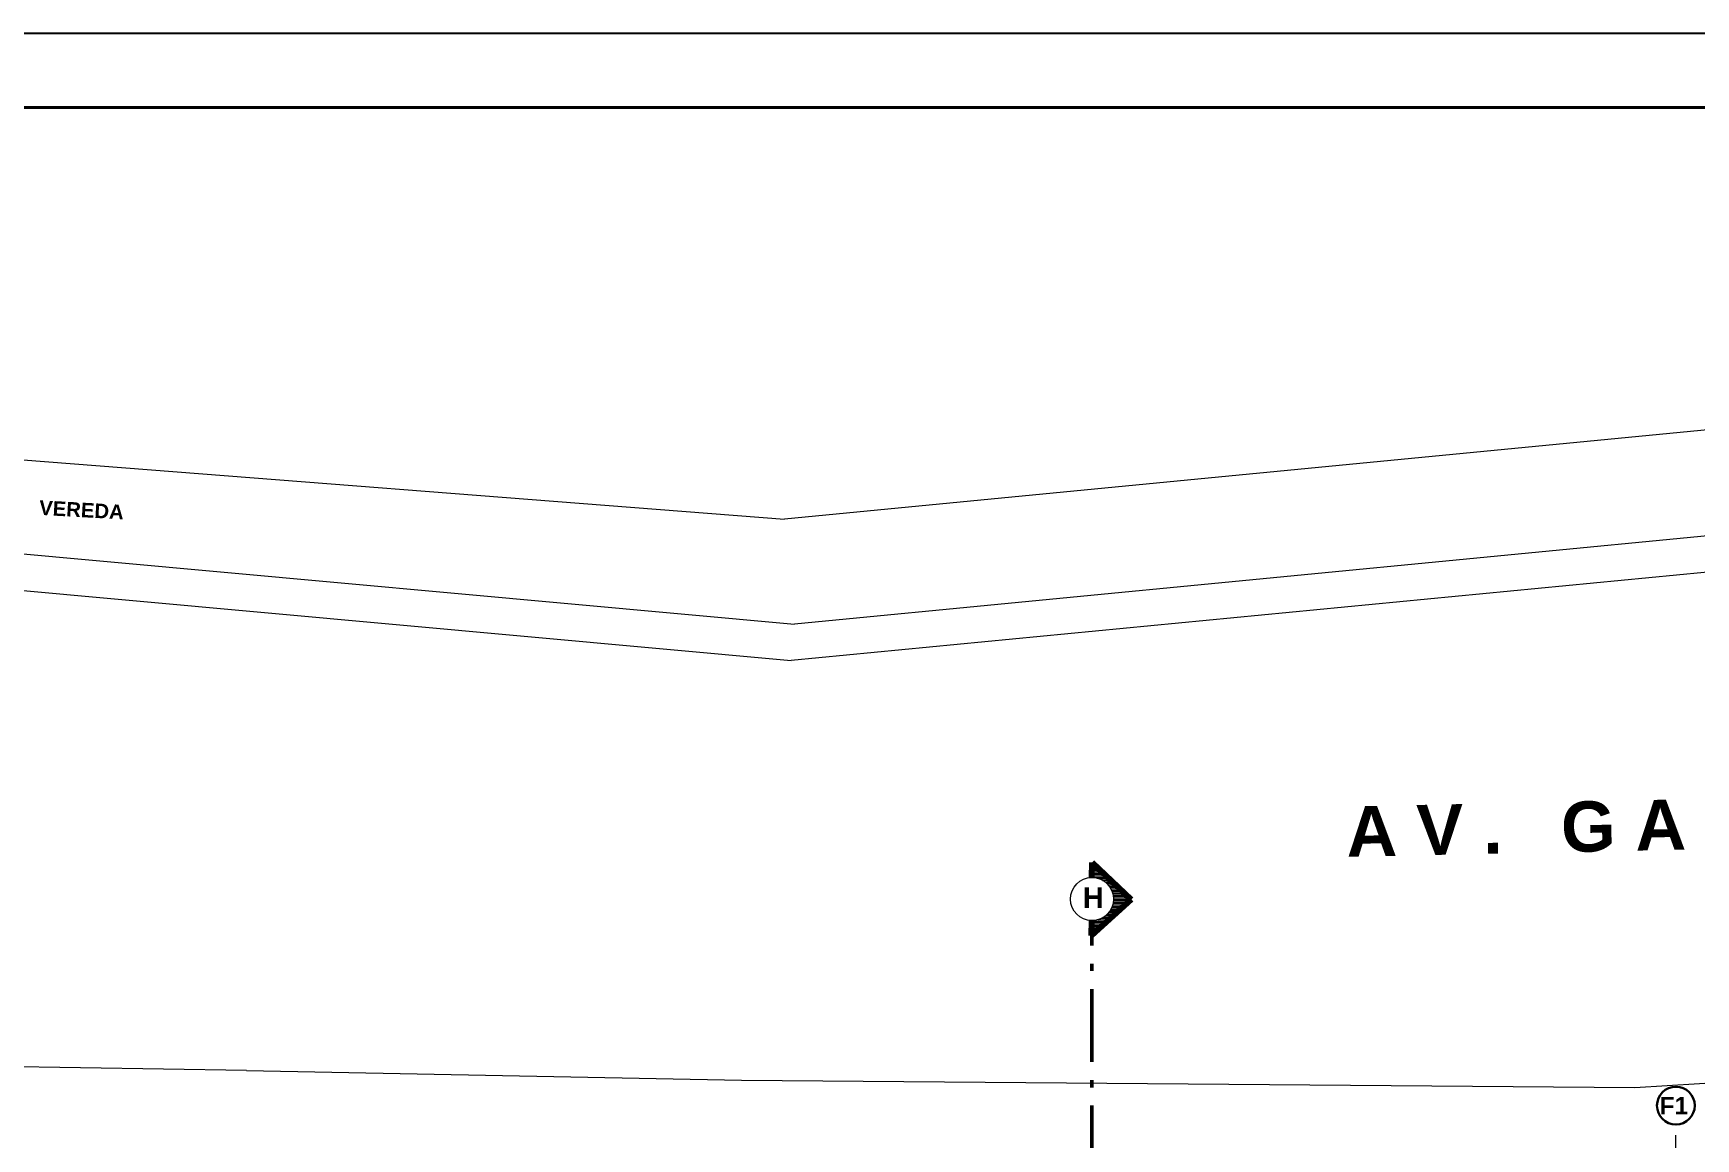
# Model space of a CAD drawing. Header units: metres. Extents: x 28 to 148, y 23 to 113.
# Drawn here: x 97.32 to 120.19, y 97.72 to 112.91 of the extents above; entities that cross this region are included whole.
import ezdxf
from ezdxf.enums import TextEntityAlignment as Align

# ---------------------------------------------------------------- set-up
doc = ezdxf.new("R2010")
doc.units = ezdxf.units.M
for name, pattern in [('1CORTE', [1.5, 1, -0.25, 0, -0.25]), ('ACAD_ISO04W100', [30, 24, -3, 0, -3]), ('Dot & Dashed', [0.670278, 0.352778, -0.176389, 0, -0.141111])]:
    doc.linetypes.add(name, pattern=pattern)
for name, color, linetype, lineweight in [('1', 7, 'Continuous', 5), ('AA. Proyeccion Corte', 10, '1CORTE', 50), ('CORTE_EJE', 31, 'ACAD_ISO04W100', 80), ('Cotas varias El', 253, 'Continuous', 13), ('GRAFO 4', 7, 'Continuous', 30), ('letras sr', 7, 'Continuous', 5), ('NOMBRES_Pen_No__7', 7, 'Continuous', 35), ('PISTA', 1, 'Continuous', 5), ('TEXTOS-SUBTITULO', 7, 'Continuous', 30)]:
    doc.layers.add(name, color=color, linetype=linetype, lineweight=lineweight)
doc.styles.add('GENERATED_STYLE_1', font='arialbd.ttf')
doc.styles.add('Santa Rosa 1 50', font='trebuc.ttf')
doc.styles.add('TURBO_BASS', font='swisseb.ttf')

msp = doc.modelspace()

# ---------------------------------------------------------------- hatches: boundary and pattern name
at = {"layer": '1', "lineweight": 5}
h = msp.add_hatch(dxfattribs=at)
h.set_pattern_fill('_USER,_O', scale=0.02, angle=360, pattern_type=0)
h.set_pattern_definition([(0.373563, (55.517655, -50.10348), (0.000130397, -0.019999575), [])])
h.paths.add_polyline_path([(112.179, 101.009, -0.414214), (111.881, 100.715), (111.88, 100.508), (112.425, 101.007), (111.886, 101.513), (111.885, 101.307, -0.414214)])
at = {"layer": '1', "lineweight": 5, "true_color": 0x939598}
h = msp.add_hatch(dxfattribs=at)
h.set_pattern_fill('_USER,_O', color=252, scale=0.02, angle=360, pattern_type=0)
h.set_pattern_definition([(0.373563, (55.517655, -50.10348), (0.000130397, -0.019999575), [])])
h.paths.add_polyline_path([(112.179, 101.009, -0.414214), (111.881, 100.715), (111.88, 100.508), (112.425, 101.007), (111.886, 101.513), (111.885, 101.307, -0.414214)])

# ---------------------------------------------------------------- linework, layer by layer
at = {"color": 7}
msp.add_lwpolyline([(27.712, 112.912), (147.712, 112.912), (147.712, 22.912), (27.712, 22.912), (27.712, 112.912)], dxfattribs=at)
at = {"color": 7, "lineweight": 40}
msp.add_lwpolyline([(28.982, 111.893), (146.982, 111.893), (146.982, 26.787), (28.982, 26.787)], close=True, dxfattribs=at)
at = {"layer": '1', "color": 7}
msp.add_circle((111.885, 101.011), 0.296, dxfattribs=at)
msp.add_circle((111.885, 101.011), 0.296, dxfattribs=at)
at = {"layer": 'AA. Proyeccion Corte', "color": 7}
msp.add_line((111.881, 93.973), (111.881, 100.715), dxfattribs=at)
at = {"layer": 'CORTE_EJE', "color": 7, "linetype": 'ACAD_ISO04W100', "ltscale": 0.8}
msp.add_lwpolyline([(111.885, 101.307), (111.886, 101.513), (112.425, 101.007), (111.88, 100.508), (111.881, 100.715)], dxfattribs=at)
msp.add_lwpolyline([(111.885, 101.307), (111.886, 101.513), (112.425, 101.007), (111.88, 100.508), (111.881, 100.715)], dxfattribs=at)
at = {"layer": 'Cotas varias El', "linetype": 'Dot & Dashed'}
msp.add_line((119.916, 96.644), (119.916, 97.912), dxfattribs=at)
at = {"layer": 'GRAFO 4', "linetype": 'Continuous'}
msp.add_circle((119.916, 98.172), 0.26, dxfattribs=at)
at = {"layer": 'PISTA', "color": 7}
for p, q in [((87.322, 107.817), (107.654, 106.231)), ((123.885, 107.803), (107.654, 106.231)), ((87.216, 106.665), (107.794, 104.788)), ((124.083, 106.366), (107.794, 104.788)), ((87.171, 106.167), (107.748, 104.29)), ((124.131, 105.869), (107.748, 104.29)), ((119.349, 98.419), (130.307, 99.111)), ((100.258, 98.654), (91.902, 98.793)), ((100.258, 98.654), (107.066, 98.522)), ((107.066, 98.522), (119.349, 98.419))]:
    msp.add_line(p, q, dxfattribs=at)

# ---------------------------------------------------------------- texts
at = {"insert": (120.084, 98.051), "char_height": 0.24, "width": 1.011031258713047e-14, "attachment_point": 9, "rotation": 0, "style": 'GENERATED_STYLE_1'}
msp.add_mtext('F1', dxfattribs=at)
at = {"layer": 'letras sr', "insert": (96.278, 106.555), "char_height": 0.2, "attachment_point": 1, "rotation": 356.8496, "style": 'Santa Rosa 1 50'}
msp.add_mtext_dynamic_manual_height_columns('\\pi1.13489;{\\fSwis721 Ex BT|b1|i0|c0|p34;VEREDA}', width=3.60312, gutter_width=1, heights=[0], dxfattribs=at)
at = {"layer": 'NOMBRES_Pen_No__7', "style": 'GENERATED_STYLE_1'}
msp.add_text('A V .   G A R C I L A S O', height=0.69204, rotation=1.2326, dxfattribs=at).set_placement((115.389, 101.591))
at = {"layer": 'TEXTOS-SUBTITULO', "style": 'TURBO_BASS'}
msp.add_text('H', height=0.283, rotation=360, dxfattribs=at).set_placement((111.902, 100.89), align=Align.CENTER)

doc.saveas('drawing.dxf')
